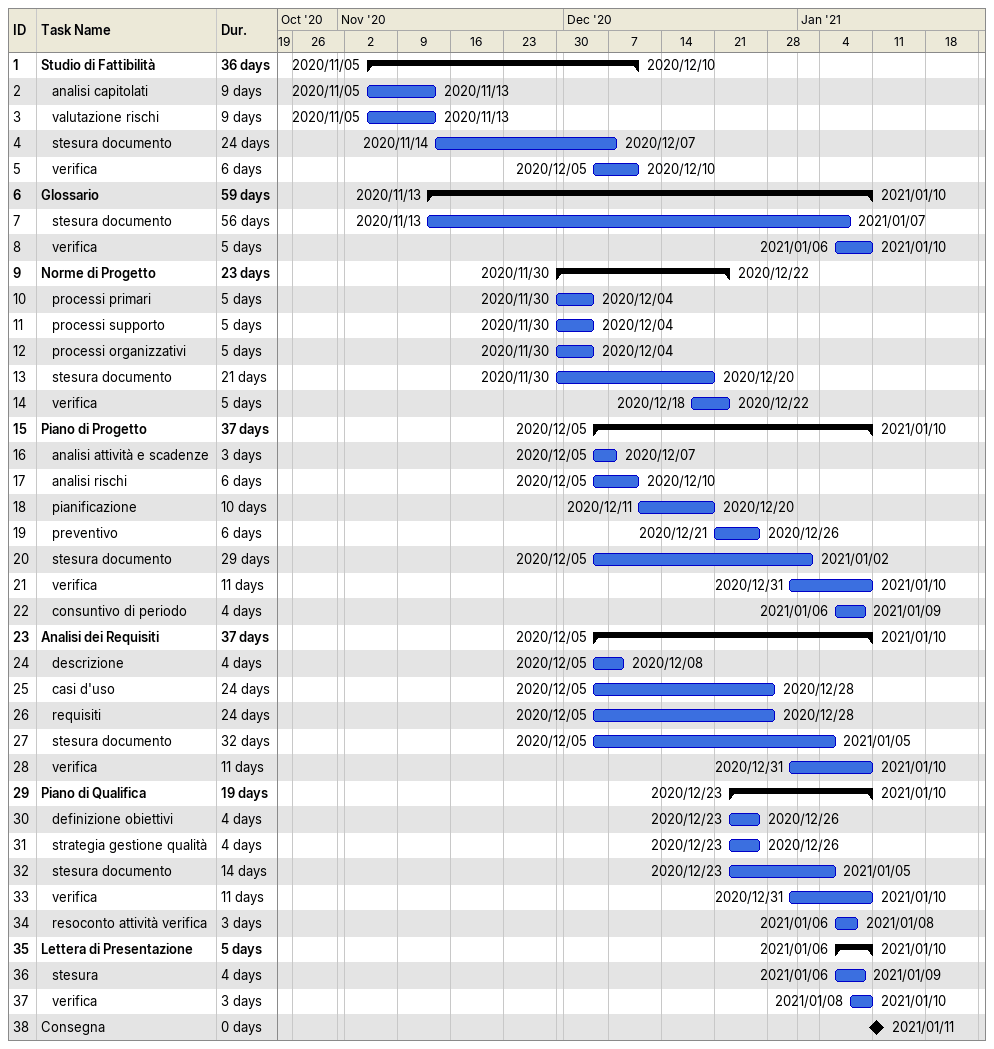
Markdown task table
| ID | Level | Task | Duration | Start | Finish |
|---|---|---|---|---|---|
| 1 | 1 | **Studio di Fattibilità** | 36d | 2020-11-05 | 2020-12-10 |
| 2 | 2 | analisi capitolati | 9d | 2020-11-05 | 2020-11-13 |
| 3 | 2 | valutazione rischi | 9d | 2020-11-05 | 2020-11-13 |
| 4 | 2 | stesura documento | 24d | 2020-11-14 | 2020-12-07 |
| 5 | 2 | verifica | 6d | 2020-12-05 | 2020-12-10 |
| 6 | 1 | **Glossario** | 59d | 2020-11-13 | 2021-01-10 |
| 7 | 2 | stesura documento | 56d | 2020-11-13 | 2021-01-07 |
| 8 | 2 | verifica | 5d | 2021-01-06 | 2021-01-10 |
| 9 | 1 | **Norme di Progetto** | 23d | 2020-11-30 | 2020-12-22 |
| 10 | 2 | processi primari | 5d | 2020-11-30 | 2020-12-04 |
| 11 | 2 | processi supporto | 5d | 2020-11-30 | 2020-12-04 |
| 12 | 2 | processi organizzativi | 5d | 2020-11-30 | 2020-12-04 |
| 13 | 2 | stesura documento | 21d | 2020-11-30 | 2020-12-20 |
| 14 | 2 | verifica | 5d | 2020-12-18 | 2020-12-22 |
| 15 | 1 | **Piano di Progetto** | 37d | 2020-12-05 | 2021-01-10 |
| 16 | 2 | analisi attività e scadenze | 3d | 2020-12-05 | 2020-12-07 |
| 17 | 2 | analisi rischi | 6d | 2020-12-05 | 2020-12-10 |
| 18 | 2 | pianificazione | 10d | 2020-12-11 | 2020-12-20 |
| 19 | 2 | preventivo | 6d | 2020-12-21 | 2020-12-26 |
| 20 | 2 | stesura documento | 29d | 2020-12-05 | 2021-01-02 |
| 21 | 2 | verifica | 11d | 2020-12-31 | 2021-01-10 |
| 22 | 2 | consuntivo di periodo | 4d | 2021-01-06 | 2021-01-09 |
| 23 | 1 | **Analisi dei Requisiti** | 37d | 2020-12-05 | 2021-01-10 |
| 24 | 2 | descrizione | 4d | 2020-12-05 | 2020-12-08 |
| 25 | 2 | casi d'uso | 24d | 2020-12-05 | 2020-12-28 |
| 26 | 2 | requisiti | 24d | 2020-12-05 | 2020-12-28 |
| 27 | 2 | stesura documento | 32d | 2020-12-05 | 2021-01-05 |
| 28 | 2 | verifica | 11d | 2020-12-31 | 2021-01-10 |
| 29 | 1 | **Piano di Qualifica** | 19d | 2020-12-23 | 2021-01-10 |
| 30 | 2 | definizione obiettivi | 4d | 2020-12-23 | 2020-12-26 |
| 31 | 2 | strategia gestione qualità | 4d | 2020-12-23 | 2020-12-26 |
| 32 | 2 | stesura documento | 14d | 2020-12-23 | 2021-01-05 |
| 33 | 2 | verifica | 11d | 2020-12-31 | 2021-01-10 |
| 34 | 2 | resoconto attività verifica | 3d | 2021-01-06 | 2021-01-08 |
| 35 | 1 | **Lettera di Presentazione** | 5d | 2021-01-06 | 2021-01-10 |
| 36 | 2 | stesura | 4d | 2021-01-06 | 2021-01-09 |
| 37 | 2 | verifica | 3d | 2021-01-08 | 2021-01-10 |
| 38 | 1 | Consegna | 0d | 2021-01-11 | 2021-01-11 |
